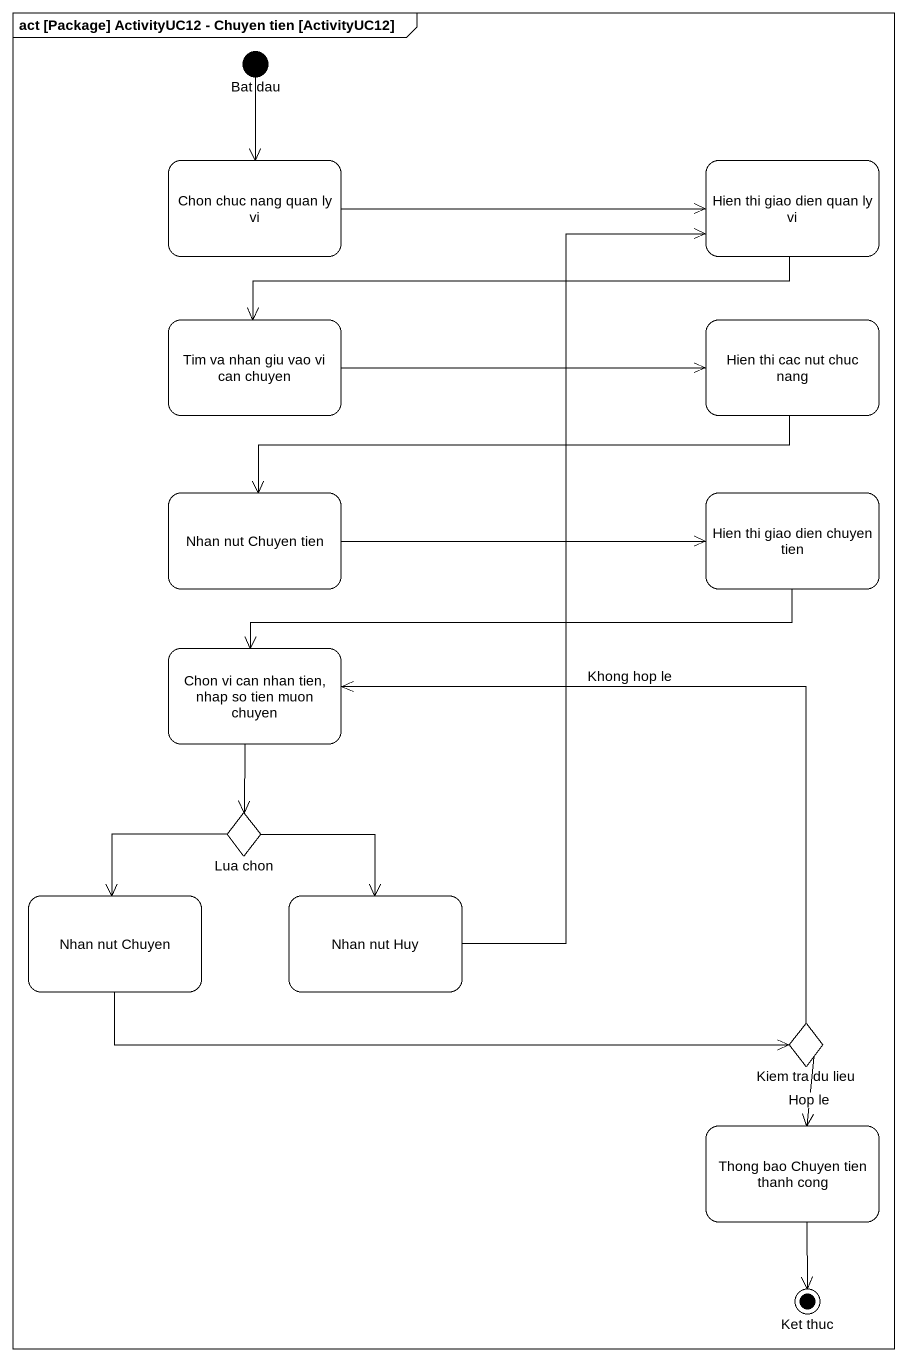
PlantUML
@startuml
mainframe act [Package] ActivityUC12 - Chuyen tien [ActivityUC12]
hide empty description
state "Bat dau" as Bat_dau <<start>> #FFFFFF
state "Chon chuc nang quan ly vi" as Chon_chuc_nang_quan_ly_vi #FFFFFF
state "Hien thi giao dien quan ly vi" as Hien_thi_giao_dien_quan_ly #FFFFFF
state "Tim va nhan giu vao vi can chuyen" as Tim_va_nhan_giu_vao_vi_can #FFFFFF
state "Hien thi cac nut chuc nang" as Hien_thi_cac_nut_chuc_nang #FFFFFF
state "Nhan nut Chuyen tien" as Nhan_nut_Chuyen_tien #FFFFFF
state "Hien thi giao dien chuyen tien" as Hien_thi_giao_dien_chuyen #FFFFFF
state "Chon vi can nhan tien, nhap so tien muon chuyen" as Chon_vi_can_nhan_tien_nhap #FFFFFF
state "Lua chon" as Lua_chon <<choice>> #FFFFFF
state "Nhan nut Chuyen" as Nhan_nut_Chuyen #FFFFFF
state "Nhan nut Huy" as Nhan_nut_Huy #FFFFFF
state "Kiem tra du lieu" as Kiem_tra_du_lieu <<choice>> #FFFFFF
state "Thong bao Chuyen tien thanh cong" as Thong_bao_Chuyen_tien_thanh #FFFFFF
state "Ket thuc" as Ket_thuc <<end>> #FFFFFF
Bat_dau --> Chon_chuc_nang_quan_ly_vi
Chon_chuc_nang_quan_ly_vi -right-> Hien_thi_giao_dien_quan_ly
Hien_thi_giao_dien_quan_ly -left-> Tim_va_nhan_giu_vao_vi_can
Tim_va_nhan_giu_vao_vi_can -right-> Hien_thi_cac_nut_chuc_nang
Hien_thi_cac_nut_chuc_nang -left-> Nhan_nut_Chuyen_tien
Nhan_nut_Chuyen_tien -right-> Hien_thi_giao_dien_chuyen
Hien_thi_giao_dien_chuyen -left-> Chon_vi_can_nhan_tien_nhap
Chon_vi_can_nhan_tien_nhap --> Lua_chon
Lua_chon --> Nhan_nut_Chuyen
Lua_chon --> Nhan_nut_Huy
Nhan_nut_Chuyen -right-> Kiem_tra_du_lieu
Nhan_nut_Huy -up-> Hien_thi_giao_dien_quan_ly
Kiem_tra_du_lieu -up-> Chon_vi_can_nhan_tien_nhap : Khong hop le
Kiem_tra_du_lieu --> Thong_bao_Chuyen_tien_thanh : Hop le
Thong_bao_Chuyen_tien_thanh --> Ket_thuc
@enduml
